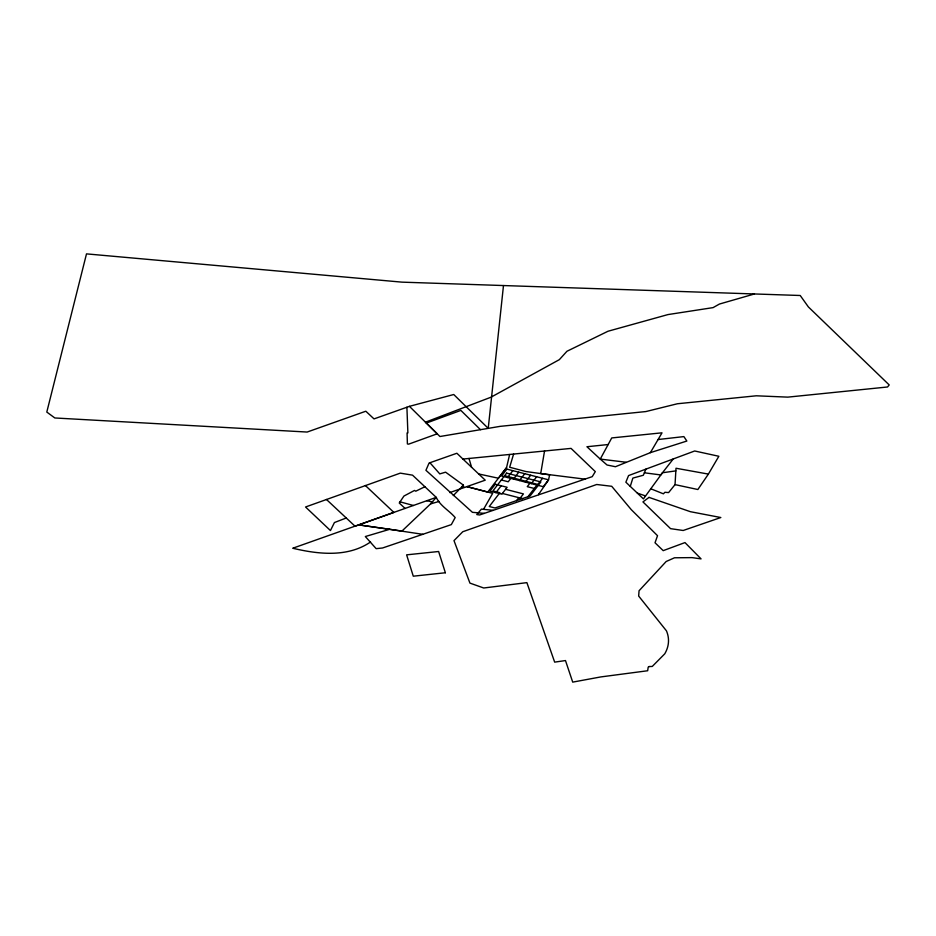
<?xml version="1.0" encoding="UTF-8"?>
<svg xmlns="http://www.w3.org/2000/svg" width="936" height="936" viewBox="0 0 936 936"><rect width="100%" height="100%" fill="white"/><g stroke="black" fill="none" stroke-linecap="round" stroke-linejoin="round"><path stroke-width="1.4" d="M650.649 488.721L663.402 493.822L664.911 492.277L668.596 492.593L675.032 484.626L676.003 468.246L708.388 474.096L718.848 456.277L694.676 450.988L628.559 475.582L625.868 482.192L643.418 498.911L662.466 472.75L675.839 470.89M503.486 285.55L488.229 428.372L439.943 436.515L425.459 422.171L490.897 397.25L559.354 359.646L566.947 351.269L607.99 331.25L667.976 314.578L713.092 307.616L719.433 304.048L754.463 293.962M544.577 450.778L540.715 473.581L584.895 479.138L592.231 476.658L595.308 471.615L571.054 448.391L462.934 459.061L456.885 453.246L429.074 463.039L425.927 470.293L472.434 512.32L484.345 513.361L538.212 494.957L548.496 480.004L549.666 474.798L525.915 471.545L509.664 467.24L513.595 454.1M484.345 513.361L479.63 514.975L476.752 514.566L481.467 509.079L483.526 509.336L492.687 493.342L466.9 486.603L487.761 492.055L506.54 467.649L509.617 454.522M539.054 493.728L538.762 494.77L584.895 479.138M630.279 486.381L632.853 478.085L643.336 475.254L645.91 469.123M650.38 452.65L662.021 432.818L611.735 437.931L600.257 459.085L607.054 465.005L615.443 466.725L650.38 452.65L686.848 441.043L683.877 436.597L658.078 439.534M708.388 474.096L697.858 489.516L675.032 484.626M495.893 492.64L501.193 485.761M507.534 477.512L512.823 470.644M511.512 477.5L508.225 481.771L501.322 479.992M513.49 479.045L518.778 472.177M519.433 480.577L524.733 473.698M525.389 482.099L530.677 475.231M516.52 500.631L518.813 497.659M530.455 482.52L527.272 486.661L534.316 488.463M520.252 498.022L523.435 493.904L505.58 489.317M531.344 483.631L536.632 476.752M527.951 496.724L537.463 484.368L504.644 475.687M537.287 485.152L542.587 478.284M506.54 467.649L498.397 478.226L478.67 473.955M673.277 458.921L660.757 474.938L644.377 472.797M453.316 495.542L463.46 485.176L445.606 472.177L439.78 473.897L429.928 462.735M463.46 485.176L462.033 486.591L464.502 487.434M370.551 541.979C347.677 557.657 318.263 554.288 292.746 548.239L436.235 497.379C440.4 506.165 449.104 510.377 455.177 517.561L451.327 524.616L382.543 547.993L376.155 548.66L365.332 536.539L389.668 529.32L422.885 534.327M424.897 486.743L415.724 491.213L414.554 490.417L403.942 496.045L399.251 503.006L405.101 508.459M346.25 517.994L334.433 522.545L330.443 530.56L305.545 506.996L400.292 473.136L412.542 475.16L436.235 497.379L430.583 503.896L439.089 501.439M426.371 423.072L460.851 410.401L480.472 429.671M409.441 406.341L374.014 418.907L365.824 411.22L307.148 432.046L54.838 417.971L46.8 412.062L86.498 253.878L401.977 282.145L800.221 295.495L808.388 306.95L889.2 384.93L887.539 386.989L787.808 397.133L756.311 395.799L677.43 403.755L645.875 411.559L500.105 426.36L488.229 428.372L453.738 394.512L409.441 406.341L437.217 433.813L408.681 444.144L407.394 443.968L407.078 432.947L407.874 432.923L406.903 407.23M449.76 492.593L485.234 480.18L462.934 459.061M608.154 444.541L586.942 446.741L600.257 459.085L626.044 462.232M483.526 509.336L493.214 510.342M389.668 529.32L358.816 524.885L401.942 531.075L432.619 501.953L426.816 500.737M502.398 493.447L522.475 498.595M400.035 501.836L413.443 505.498M637.369 493.132L645.395 495.881M326.442 499.461L355.048 526.219L393.892 512.425L365.368 485.503M468.995 458.453L471.58 467.24M649.163 666.549L648.203 667.122L647.665 670.749L600.795 676.927L572.715 682.122L565.484 660.559L554.662 662.126L526.886 582.637L483.713 587.995L469.93 583.105L453.995 540.634L462.758 531.742L596.7 484.497L611.711 486.287L631.262 509.64L657.528 535.696L655.024 542.775L663.203 550.649L684.976 542.587L701.064 558.886L692.055 557.622L674.493 557.786L666.175 561.506L639.054 590.768L638.668 596.056L666.444 630.841A71.241 41.137 0 0 1 664.747 653.831L652.263 666.444L649.163 666.549M495.238 484.24L489.949 491.107L501.848 494.161L507.136 487.293L495.238 484.24M506.879 469.123L501.579 475.991L543.243 486.685L548.531 479.805L506.879 469.123M506.61 473.136L492.909 490.92L499.882 492.71L489.259 506.516L495.004 507.979L530.057 495.998L540.891 481.935L506.61 473.136M649.022 497.39L642.95 501.907L670.562 528.653L683.186 530.49L720.825 517.526L690.37 511.688L649.022 497.39M445.372 572.762L413.279 576.19L406.622 554.849L438.621 551.503L445.372 572.762"/></g></svg>
